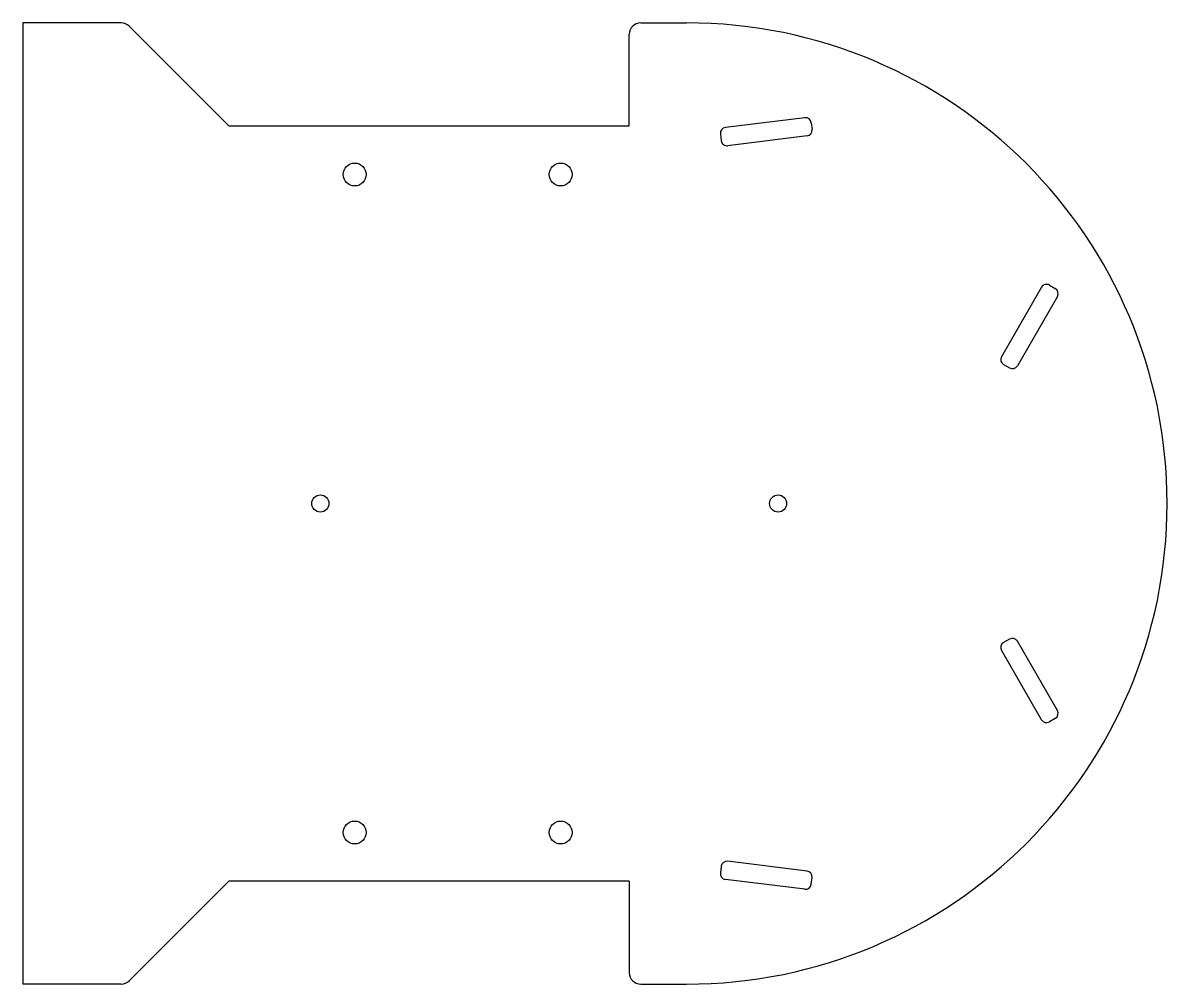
# Model space of a CAD drawing. Extents: x -37 to 63, y -42 to 42.
import ezdxf

# ---------------------------------------------------------------- set-up
doc = ezdxf.new("R2010")
doc.units = 0
doc.header["$MEASUREMENT"] = 0
doc.layers.add('VISIBLE', color=7, linetype='CONTINUOUS')

msp = doc.modelspace()

# ---------------------------------------------------------------- linework, layer by layer
at = {"layer": 'VISIBLE'}
for p, q in [((-28.41, 42), (-37, 42)), ((-37, 42), (-37, -42)), ((17, 42), (21, 42)), ((-19, 33), (-27.71, 41.71)), ((16, 33), (16, 41)), ((-19, 33), (16, 33)), ((31.35, 33.71), (24.4, 32.85)), ((31.9, 33.27), (31.98, 32.68)), ((23.96, 32.3), (24.04, 31.7)), ((31.54, 32.12), (24.59, 31.27)), ((52.71, 19.08), (53.23, 18.78)), ((52.02, 18.9), (48.52, 12.83)), ((53.41, 18.1), (49.91, 12.03)), ((48.71, 12.15), (49.23, 11.85)), ((49.23, -11.85), (48.71, -12.15)), ((52.02, -18.9), (48.52, -12.83)), ((53.41, -18.1), (49.91, -12.03)), ((53.23, -18.78), (52.71, -19.08)), ((24.04, -31.7), (23.96, -32.3)), ((31.54, -32.12), (24.59, -31.27)), ((-19, -33), (-27.71, -41.71)), ((16, -33), (-19, -33)), ((16, -33), (16, -41)), ((31.35, -33.71), (24.4, -32.85)), ((31.9, -33.27), (31.98, -32.68)), ((-28.41, -42), (-37, -42)), ((17, -42), (21, -42))]:
    msp.add_line(p, q, dxfattribs=at)
for centre, radius in [((-8, 28.75), 1), ((10, 28.75), 1), ((-11, 0), 0.75), ((29, 0), 0.75), ((-8, -28.75), 1), ((10, -28.75), 1)]:
    msp.add_circle(centre, radius, dxfattribs=at)
for centre, radius, start, end in [((-28.41, 41), 1, 45, 90), ((17, 41), 1, 90, 180), ((21, 0), 42, 270, 90), ((31.41, 33.21), 0.5, 7, 97), ((24.46, 32.36), 0.5, 97, 187), ((31.48, 32.62), 0.5, 277, 7), ((24.53, 31.76), 0.5, 187, 277), ((52.46, 18.65), 0.5, 60, 150), ((52.98, 18.35), 0.5, 330, 60), ((48.96, 12.58), 0.5, 150, 240), ((49.48, 12.28), 0.5, 240, 330), ((49.48, -12.28), 0.5, 30, 120), ((48.96, -12.58), 0.5, 120, 210), ((52.46, -18.65), 0.5, 210, 300), ((52.98, -18.35), 0.5, 300, 30), ((24.53, -31.76), 0.5, 83, 173), ((24.46, -32.36), 0.5, 173, 263), ((31.48, -32.62), 0.5, 353, 83), ((31.41, -33.21), 0.5, 263, 353), ((17, -41), 1, 180, 270), ((-28.41, -41), 1, 270, 315)]:
    msp.add_arc(centre, radius, start, end, dxfattribs=at)

doc.saveas('drawing.dxf')
